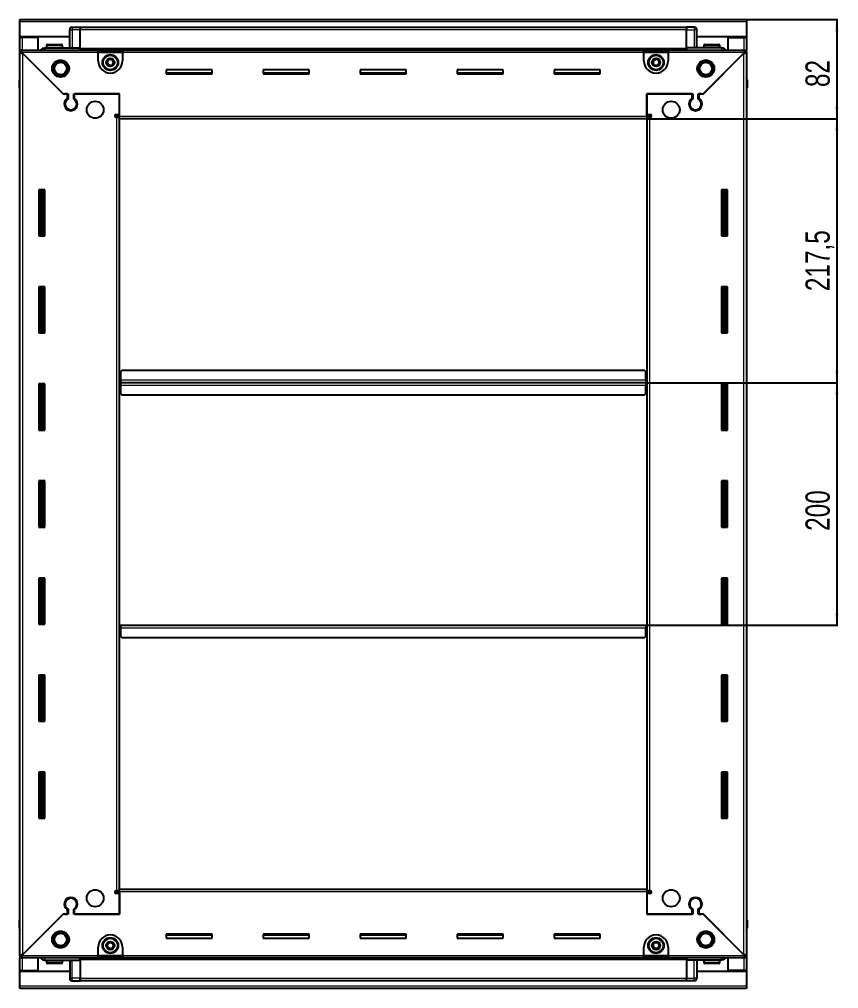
# Model space of a CAD drawing. Header units: millimetres. Extents: x 899 to 3472, y -108 to 2012.
# Drawn here: x 2797 to 3472, y 1094 to 1893 of the extents above; entities that cross this region are included whole.
import ezdxf

# ---------------------------------------------------------------- set-up
doc = ezdxf.new("R2010")
doc.units = ezdxf.units.MM
doc.layers.add('FORMAT', color=7, linetype='Continuous')
doc.styles.add('SLDTEXTSTYLE0', font='TXT', dxfattribs={"width": 0.75})
doc.dimstyles.new('SLDDIMSTYLE0', dxfattribs={"dimtxt": 20, "dimasz": 10, "dimexe": 0, "dimexo": 0.0625, "dimgap": 5, "dimtad": 2, "dimdec": 1, "dimrnd": 1e-09, "dimzin": 12, "dimdsep": 46, "dimtxsty": 'SLDTEXTSTYLE0', "dimsah": 1, "dimcen": 0.09, "dimadec": 0, "dimazin": 3, "dimtfac": 1, "dimtofl": 0, "dimtmove": 0, "dimatfit": 3, "dimfxl": 0, "dimfrac": 2, "dimtolj": 1, "dimtzin": 12, "dimarcsym": 0})

# ---------------------------------------------------------------- blocks, each defined once
blk = doc.blocks.new('_D_5')
at = {"layer": 'FORMAT'}
for p, q in [((3396.32, 1893.43), (3471.81, 1893.43)), ((3470.81, 1893.43), (3470.81, 1811.43)), ((3314.32, 1811.43), (3471.81, 1811.43))]:
    blk.add_line(p, q, dxfattribs=at)
for points in [[(3470.81, 1893.43), (3469.27, 1883.43), (3472.35, 1883.43)], [(3470.81, 1811.43), (3472.35, 1821.43), (3469.27, 1821.43)]]:
    blk.add_solid(points, dxfattribs=at)
at = {"layer": 'FORMAT', "insert": (3445.03, 1837.66), "char_height": 20, "attachment_point": 1, "rotation": 90, "style": 'SLDTEXTSTYLE0'}
blk.add_mtext('82', dxfattribs=at)
blk = doc.blocks.new('_D_6')
at = {"layer": 'FORMAT'}
for p, q in [((3314.32, 1811.43), (3471.81, 1811.43)), ((3470.81, 1811.43), (3470.81, 1593.93)), ((3313.32, 1593.93), (3471.81, 1593.93))]:
    blk.add_line(p, q, dxfattribs=at)
for points in [[(3470.81, 1811.43), (3469.27, 1801.43), (3472.35, 1801.43)], [(3470.81, 1593.93), (3472.35, 1603.93), (3469.27, 1603.93)]]:
    blk.add_solid(points, dxfattribs=at)
at = {"layer": 'FORMAT', "insert": (3445.03, 1669.43), "char_height": 20, "attachment_point": 1, "rotation": 90, "style": 'SLDTEXTSTYLE0'}
blk.add_mtext('217,5', dxfattribs=at)
blk = doc.blocks.new('_D_7')
at = {"layer": 'FORMAT'}
for p, q in [((3313.32, 1593.93), (3471.81, 1593.93)), ((3470.81, 1593.93), (3470.81, 1393.93)), ((3313.32, 1393.93), (3471.81, 1393.93))]:
    blk.add_line(p, q, dxfattribs=at)
for points in [[(3470.81, 1593.93), (3469.27, 1583.93), (3472.35, 1583.93)], [(3470.81, 1393.93), (3472.35, 1403.93), (3469.27, 1403.93)]]:
    blk.add_solid(points, dxfattribs=at)
at = {"layer": 'FORMAT', "insert": (3445.03, 1471.77), "char_height": 20, "attachment_point": 1, "rotation": 90, "style": 'SLDTEXTSTYLE0'}
blk.add_mtext('200', dxfattribs=at)

msp = doc.modelspace()

# ---------------------------------------------------------------- linework, layer by layer
at = {"color": 7, "linetype": 'Continuous', "lineweight": 25}
for p, q in [((2797.31, 1891.33), (2797.31, 1893.43)), ((2797.31, 1893.43), (3396.31, 1893.43)), ((2797.31, 1878.93), (2797.31, 1891.33)), ((2838.99, 1886.43), (2838.99, 1886.43)), ((2840.31, 1886.93), (2846.81, 1886.93)), ((2840.31, 1886.93), (2846.81, 1886.93)), ((2846.81, 1886.93), (2846.81, 1886.93)), ((2846.81, 1886.93), (2846.81, 1886.93)), ((2846.81, 1886.93), (2846.81, 1884.93)), ((3346.81, 1886.78), (2846.81, 1886.78)), ((3346.81, 1886.93), (3346.81, 1886.93)), ((3353.31, 1886.93), (3346.81, 1886.93)), ((3353.31, 1886.93), (3346.81, 1886.93)), ((3346.81, 1886.93), (3346.81, 1884.93)), ((3396.31, 1893.43), (3396.31, 1891.33)), ((3396.31, 1891.33), (3396.31, 1878.93)), ((2838.31, 1878.93), (2797.31, 1878.93)), ((2797.31, 1878.43), (2797.31, 1878.93)), ((2797.31, 1868.18), (2797.31, 1878.43)), ((2797.31, 1878.43), (2799.41, 1878.43)), ((2798.81, 1878.43), (2798.81, 1878.93)), ((2812.31, 1878.43), (2799.41, 1878.43)), ((2812.31, 1868.18), (2812.31, 1878.43)), ((2838.31, 1869.93), (2838.31, 1884.93)), ((2846.81, 1869.93), (2846.81, 1884.93)), ((3346.81, 1869.93), (3346.81, 1884.93)), ((3355.31, 1884.93), (3355.31, 1884.93)), ((3355.31, 1869.93), (3355.31, 1884.93)), ((3396.31, 1878.93), (3355.31, 1878.93)), ((3381.31, 1868.18), (3381.31, 1878.43)), ((3381.31, 1878.43), (3394.21, 1878.43)), ((3394.21, 1878.43), (3396.31, 1878.43)), ((3394.81, 1878.43), (3394.81, 1878.93)), ((3396.31, 1878.43), (3396.31, 1878.93)), ((3396.31, 1878.43), (3396.31, 1868.18)), ((2817.81, 1869.93), (2846.81, 1869.93)), ((2819.31, 1871.83), (2819.31, 1869.93)), ((2820.11, 1872.63), (2831.51, 1872.63)), ((2832.31, 1869.93), (2832.31, 1871.83)), ((2846.74, 1868.18), (2846.81, 1869.9)), ((2846.81, 1869.93), (2846.81, 1869.43)), ((3346.81, 1869.93), (3346.81, 1869.43)), ((3375.81, 1869.93), (3346.81, 1869.93)), ((3346.81, 1869.9), (3346.89, 1868.18)), ((3361.31, 1871.83), (3361.31, 1869.93)), ((3362.11, 1872.63), (3373.51, 1872.63)), ((3374.31, 1869.93), (3374.31, 1871.83)), ((2797.31, 1866.68), (2797.31, 1868.18)), ((2797.31, 1868.18), (2798.31, 1868.18)), ((2797.31, 1866.18), (2797.31, 1866.68)), ((2797.31, 1866.68), (2798.31, 1866.68)), ((2797.31, 1121.68), (2797.31, 1866.18)), ((2798.81, 1866.18), (2797.31, 1866.18)), ((2798.31, 1866.68), (2798.31, 1868.18)), ((2798.31, 1868.18), (2861.81, 1868.18)), ((2798.91, 1866.08), (2832.81, 1832.18)), ((2833.51, 1831.48), (2799.41, 1865.58)), ((2846.81, 1868.78), (3346.81, 1868.78)), ((2861.81, 1866.08), (2861.81, 1868.18)), ((2861.81, 1868.18), (2881.81, 1868.18)), ((2861.81, 1866.68), (2881.81, 1866.68)), ((2861.81, 1859.18), (2861.81, 1866.08)), ((2881.81, 1868.18), (2881.81, 1866.08)), ((2881.81, 1868.18), (3311.81, 1868.18)), ((2881.81, 1866.08), (2881.81, 1859.18)), ((3311.81, 1866.08), (3311.81, 1868.18)), ((3311.81, 1868.18), (3331.81, 1868.18)), ((3311.81, 1866.68), (3331.81, 1866.68)), ((3311.81, 1859.18), (3311.81, 1866.08)), ((3331.81, 1868.18), (3395.31, 1868.18)), ((3331.81, 1868.18), (3331.81, 1866.08)), ((3331.81, 1866.08), (3331.81, 1859.18)), ((3394.21, 1865.58), (3360.11, 1831.48)), ((3360.81, 1832.18), (3394.71, 1866.08)), ((3394.81, 1866.18), (3396.31, 1866.18)), ((3395.31, 1866.68), (3395.31, 1868.18)), ((3395.31, 1868.18), (3396.31, 1868.18)), ((3395.31, 1866.68), (3396.31, 1866.68)), ((3396.31, 1866.68), (3396.31, 1868.18)), ((3396.31, 1866.68), (3396.31, 1866.18)), ((3396.31, 1866.18), (3396.31, 1121.68)), ((2955.81, 1851.93), (2917.81, 1851.93)), ((2917.81, 1851.93), (2917.81, 1848.43)), ((2955.81, 1849.18), (2917.81, 1849.18)), ((2917.81, 1848.43), (2955.81, 1848.43)), ((2955.81, 1848.43), (2955.81, 1851.93)), ((3035.81, 1851.93), (2997.81, 1851.93)), ((2997.81, 1851.93), (2997.81, 1848.43)), ((3035.81, 1849.18), (2997.81, 1849.18)), ((2997.81, 1848.43), (3035.81, 1848.43)), ((3035.81, 1848.43), (3035.81, 1851.93)), ((3115.81, 1851.93), (3077.81, 1851.93)), ((3077.81, 1851.93), (3077.81, 1848.43)), ((3115.81, 1849.18), (3077.81, 1849.18)), ((3077.81, 1848.43), (3115.81, 1848.43)), ((3115.81, 1848.43), (3115.81, 1851.93)), ((3195.81, 1851.93), (3157.81, 1851.93)), ((3157.81, 1851.93), (3157.81, 1848.43)), ((3195.81, 1849.18), (3157.81, 1849.18)), ((3157.81, 1848.43), (3195.81, 1848.43)), ((3195.81, 1848.43), (3195.81, 1851.93)), ((3275.81, 1851.93), (3237.81, 1851.93)), ((3237.81, 1851.93), (3237.81, 1848.43)), ((3275.81, 1849.18), (3237.81, 1849.18)), ((3237.81, 1848.43), (3275.81, 1848.43)), ((3275.81, 1848.43), (3275.81, 1851.93)), ((2796.81, 1843.43), (2796.81, 1836.93)), ((2796.81, 1836.93), (2796.81, 1843.43)), ((3396.31, 1844.76), (3396.31, 1844.76)), ((3396.81, 1843.43), (3396.81, 1836.93)), ((3396.81, 1836.93), (3396.81, 1843.43)), ((2796.81, 1836.93), (2796.81, 1836.93)), ((2797.31, 1836.93), (2796.81, 1836.93)), ((2796.96, 1836.93), (2796.96, 1150.93)), ((2832.81, 1832.18), (2837.01, 1832.18)), ((2834.21, 1832.18), (2833.51, 1831.48)), ((2836.31, 1832.18), (2834.21, 1832.18)), ((2836.31, 1832.18), (2836.31, 1828.29)), ((2837.01, 1832.18), (2837.01, 1827.9)), ((2841.61, 1832.18), (2879.31, 1832.18)), ((2841.61, 1827.9), (2841.61, 1832.18)), ((2842.31, 1828.29), (2842.31, 1832.18)), ((2879.31, 1832.18), (2842.31, 1832.18)), ((2879.31, 1813.53), (2879.31, 1832.18)), ((2879.31, 1814.93), (2879.31, 1832.18)), ((3314.31, 1832.18), (3352.01, 1832.18)), ((3314.31, 1813.53), (3314.31, 1832.18)), ((3314.31, 1832.18), (3314.31, 1814.93)), ((3351.31, 1832.18), (3314.31, 1832.18)), ((3351.31, 1832.18), (3351.31, 1828.29)), ((3352.01, 1832.18), (3352.01, 1827.9)), ((3356.61, 1832.18), (3360.81, 1832.18)), ((3356.61, 1827.9), (3356.61, 1832.18)), ((3359.41, 1832.18), (3357.31, 1832.18)), ((3357.31, 1828.29), (3357.31, 1832.18)), ((3360.11, 1831.48), (3359.41, 1832.18)), ((3396.31, 1836.93), (3396.81, 1836.93)), ((3396.66, 1150.93), (3396.66, 1836.93)), ((3396.81, 1836.93), (3396.81, 1836.93)), ((3396.81, 1836.93), (3396.81, 1836.93)), ((2837.31, 1819.32), (2837.31, 1818.56)), ((2876.46, 1814.93), (2879.31, 1814.93)), ((2879.31, 1813.93), (2877.31, 1813.93)), ((2877.31, 1813.93), (2877.31, 1812.93)), ((3314.31, 1814.93), (3317.16, 1814.93)), ((3316.31, 1813.93), (3314.31, 1813.93)), ((3316.31, 1812.93), (3316.31, 1813.93)), ((3356.31, 1819.32), (3356.31, 1818.56)), ((2877.21, 1812.93), (2876.46, 1812.93)), ((2877.21, 1812.93), (2879.31, 1812.93)), ((2879.31, 1811.43), (2879.31, 1813.53)), ((3314.31, 1811.43), (2879.31, 1811.43)), ((2879.31, 1176.43), (2879.31, 1811.43)), ((3314.31, 1813.53), (3314.31, 1811.43)), ((3314.31, 1812.93), (3316.41, 1812.93)), ((3314.31, 1811.43), (3314.31, 1176.43)), ((3317.16, 1812.93), (3316.41, 1812.93)), ((2817.81, 1752.93), (2812.81, 1752.93)), ((2812.81, 1752.93), (2812.81, 1714.93)), ((2814.96, 1714.93), (2814.96, 1752.93)), ((2816.75, 1714.93), (2816.75, 1752.93)), ((2816.79, 1714.93), (2816.79, 1752.93)), ((2817.81, 1714.93), (2817.81, 1752.93)), ((3375.81, 1752.93), (3375.81, 1714.93)), ((3380.81, 1752.93), (3375.81, 1752.93)), ((3376.84, 1752.93), (3376.84, 1714.93)), ((3376.87, 1752.93), (3376.87, 1714.93)), ((3378.66, 1752.93), (3378.66, 1714.93)), ((3380.81, 1714.93), (3380.81, 1752.93)), ((2812.81, 1714.93), (2817.81, 1714.93)), ((3375.81, 1714.93), (3380.81, 1714.93)), ((2817.81, 1672.93), (2812.81, 1672.93)), ((2812.81, 1672.93), (2812.81, 1634.93)), ((2814.96, 1634.93), (2814.96, 1672.93)), ((2816.75, 1634.93), (2816.75, 1672.93)), ((2816.79, 1634.93), (2816.79, 1672.93)), ((2817.81, 1634.93), (2817.81, 1672.93)), ((3375.81, 1672.93), (3375.81, 1634.93)), ((3380.81, 1672.93), (3375.81, 1672.93)), ((3376.84, 1672.93), (3376.84, 1634.93)), ((3376.87, 1672.93), (3376.87, 1634.93)), ((3378.66, 1672.93), (3378.66, 1634.93)), ((3380.81, 1634.93), (3380.81, 1672.93)), ((2812.81, 1634.93), (2817.81, 1634.93)), ((3375.81, 1634.93), (3380.81, 1634.93)), ((2881.31, 1603.93), (2880.31, 1602.93)), ((2880.31, 1602.93), (2880.31, 1596.03)), ((3312.31, 1603.93), (2881.31, 1603.93)), ((3313.31, 1602.93), (3312.31, 1603.93)), ((3313.31, 1596.03), (3313.31, 1602.93)), ((2817.81, 1592.93), (2812.81, 1592.93)), ((2812.81, 1592.93), (2812.81, 1554.93)), ((2814.96, 1554.93), (2814.96, 1592.93)), ((2816.75, 1554.93), (2816.75, 1592.93)), ((2816.79, 1554.93), (2816.79, 1592.93)), ((2817.81, 1554.93), (2817.81, 1592.93)), ((2880.06, 1593.93), (2879.31, 1593.93)), ((2880.31, 1596.78), (2880.06, 1596.78)), ((2880.06, 1596.78), (2880.06, 1593.93)), ((2880.06, 1593.93), (2880.06, 1591.08)), ((2880.06, 1591.08), (2880.31, 1591.08)), ((2880.31, 1593.93), (2880.31, 1596.03)), ((3313.31, 1593.93), (2880.31, 1593.93)), ((2880.31, 1591.83), (2880.31, 1593.93)), ((2880.31, 1591.83), (2880.31, 1584.93)), ((3313.56, 1596.78), (3313.31, 1596.78)), ((3313.31, 1596.03), (3313.31, 1593.93)), ((3313.31, 1593.93), (3313.31, 1591.83)), ((3313.31, 1584.93), (3313.31, 1591.83)), ((3313.31, 1591.08), (3313.56, 1591.08)), ((3313.56, 1593.93), (3313.56, 1596.78)), ((3314.31, 1593.93), (3313.56, 1593.93)), ((3313.56, 1591.08), (3313.56, 1593.93)), ((3375.81, 1592.93), (3375.81, 1554.93)), ((3380.81, 1592.93), (3375.81, 1592.93)), ((3376.84, 1592.93), (3376.84, 1554.93)), ((3376.87, 1592.93), (3376.87, 1554.93)), ((3378.66, 1592.93), (3378.66, 1554.93)), ((3380.81, 1554.93), (3380.81, 1592.93)), ((2880.31, 1584.93), (2881.31, 1583.93)), ((2881.31, 1583.93), (3312.31, 1583.93)), ((3312.31, 1583.93), (3313.31, 1584.93)), ((2812.81, 1554.93), (2817.81, 1554.93)), ((3375.81, 1554.93), (3380.81, 1554.93)), ((2817.81, 1512.93), (2812.81, 1512.93)), ((2812.81, 1512.93), (2812.81, 1474.93)), ((2814.96, 1474.93), (2814.96, 1512.93)), ((2816.75, 1474.93), (2816.75, 1512.93)), ((2816.79, 1474.93), (2816.79, 1512.93)), ((2817.81, 1474.93), (2817.81, 1512.93)), ((3375.81, 1512.93), (3375.81, 1474.93)), ((3380.81, 1512.93), (3375.81, 1512.93)), ((3376.84, 1512.93), (3376.84, 1474.93)), ((3376.87, 1512.93), (3376.87, 1474.93)), ((3378.66, 1512.93), (3378.66, 1474.93)), ((3380.81, 1474.93), (3380.81, 1512.93)), ((2812.81, 1474.93), (2817.81, 1474.93)), ((3375.81, 1474.93), (3380.81, 1474.93)), ((2817.81, 1432.93), (2812.81, 1432.93)), ((2812.81, 1432.93), (2812.81, 1394.93)), ((2814.96, 1394.93), (2814.96, 1432.93)), ((2816.75, 1394.93), (2816.75, 1432.93)), ((2816.79, 1394.93), (2816.79, 1432.93)), ((2817.81, 1394.93), (2817.81, 1432.93)), ((3375.81, 1432.93), (3375.81, 1394.93)), ((3380.81, 1432.93), (3375.81, 1432.93)), ((3376.84, 1432.93), (3376.84, 1394.93)), ((3376.87, 1432.93), (3376.87, 1394.93)), ((3378.66, 1432.93), (3378.66, 1394.93)), ((3380.81, 1394.93), (3380.81, 1432.93)), ((2812.81, 1394.93), (2817.81, 1394.93)), ((2879.31, 1393.93), (2880.06, 1393.93)), ((2880.06, 1393.93), (2880.06, 1391.08)), ((2880.06, 1391.08), (2880.31, 1391.08)), ((2880.31, 1391.83), (2880.31, 1393.93)), ((2880.31, 1393.93), (3313.31, 1393.93)), ((2880.31, 1391.83), (2880.31, 1384.93)), ((3313.31, 1393.93), (3313.31, 1391.83)), ((3313.31, 1384.93), (3313.31, 1391.83)), ((3313.31, 1391.08), (3313.56, 1391.08)), ((3313.56, 1391.08), (3313.56, 1393.93)), ((3313.56, 1393.93), (3314.31, 1393.93)), ((3375.81, 1394.93), (3380.81, 1394.93)), ((2880.31, 1384.93), (2881.31, 1383.93)), ((2881.31, 1383.93), (3312.31, 1383.93)), ((3312.31, 1383.93), (3313.31, 1384.93)), ((2817.81, 1352.93), (2812.81, 1352.93)), ((2812.81, 1352.93), (2812.81, 1314.93)), ((2814.96, 1314.93), (2814.96, 1352.93)), ((2816.75, 1314.93), (2816.75, 1352.93)), ((2816.79, 1314.93), (2816.79, 1352.93)), ((2817.81, 1314.93), (2817.81, 1352.93)), ((3375.81, 1352.93), (3375.81, 1314.93)), ((3380.81, 1352.93), (3375.81, 1352.93)), ((3376.84, 1352.93), (3376.84, 1314.93)), ((3376.87, 1352.93), (3376.87, 1314.93)), ((3378.66, 1352.93), (3378.66, 1314.93)), ((3380.81, 1314.93), (3380.81, 1352.93)), ((2812.81, 1314.93), (2817.81, 1314.93)), ((3375.81, 1314.93), (3380.81, 1314.93)), ((2817.81, 1272.93), (2812.81, 1272.93)), ((2812.81, 1272.93), (2812.81, 1234.93)), ((2814.96, 1234.93), (2814.96, 1272.93)), ((2816.75, 1234.93), (2816.75, 1272.93)), ((2816.79, 1234.93), (2816.79, 1272.93)), ((2817.81, 1234.93), (2817.81, 1272.93)), ((3375.81, 1272.93), (3375.81, 1234.93)), ((3380.81, 1272.93), (3375.81, 1272.93)), ((3376.84, 1272.93), (3376.84, 1234.93)), ((3376.87, 1272.93), (3376.87, 1234.93)), ((3378.66, 1272.93), (3378.66, 1234.93)), ((3380.81, 1234.93), (3380.81, 1272.93)), ((2812.81, 1234.93), (2817.81, 1234.93)), ((3375.81, 1234.93), (3380.81, 1234.93)), ((2876.46, 1174.93), (2877.21, 1174.93)), ((2879.31, 1174.93), (2877.21, 1174.93)), ((2877.31, 1174.93), (2877.31, 1173.93)), ((2879.31, 1174.33), (2879.31, 1176.43)), ((2879.31, 1176.43), (3314.31, 1176.43)), ((3314.31, 1176.43), (3314.31, 1174.33)), ((3316.41, 1174.93), (3314.31, 1174.93)), ((3316.31, 1173.93), (3316.31, 1174.93)), ((3316.41, 1174.93), (3317.16, 1174.93)), ((2837.31, 1169.31), (2837.31, 1168.55)), ((2879.31, 1172.93), (2876.46, 1172.93)), ((2877.31, 1173.93), (2879.31, 1173.93)), ((2879.31, 1174.33), (2879.31, 1155.68)), ((2879.31, 1155.68), (2879.31, 1172.93)), ((3314.31, 1174.33), (3314.31, 1155.68)), ((3314.31, 1173.93), (3316.31, 1173.93)), ((3314.31, 1172.93), (3314.31, 1155.68)), ((3317.16, 1172.93), (3314.31, 1172.93)), ((3356.31, 1169.31), (3356.31, 1168.55)), ((2836.31, 1159.57), (2836.31, 1155.68)), ((2837.01, 1159.97), (2837.01, 1155.68)), ((2841.61, 1155.68), (2841.61, 1159.97)), ((2842.31, 1155.68), (2842.31, 1159.57)), ((3351.31, 1159.57), (3351.31, 1155.68)), ((3352.01, 1159.97), (3352.01, 1155.68)), ((3356.61, 1155.68), (3356.61, 1159.97)), ((3357.31, 1155.68), (3357.31, 1159.57)), ((2796.81, 1144.43), (2796.81, 1150.93)), ((2796.81, 1150.93), (2796.81, 1150.93)), ((2796.81, 1150.93), (2796.81, 1150.93)), ((2796.81, 1150.93), (2796.81, 1144.43)), ((2797.31, 1150.93), (2796.81, 1150.93)), ((2832.81, 1155.68), (2798.91, 1121.78)), ((2799.41, 1122.28), (2833.51, 1156.38)), ((2837.01, 1155.68), (2832.81, 1155.68)), ((2833.51, 1156.38), (2834.21, 1155.68)), ((2834.21, 1155.68), (2836.31, 1155.68)), ((2879.31, 1155.68), (2841.61, 1155.68)), ((2842.31, 1155.68), (2879.31, 1155.68)), ((3352.01, 1155.68), (3314.31, 1155.68)), ((3314.31, 1155.68), (3351.31, 1155.68)), ((3360.81, 1155.68), (3356.61, 1155.68)), ((3357.31, 1155.68), (3359.41, 1155.68)), ((3359.41, 1155.68), (3360.11, 1156.38)), ((3360.11, 1156.38), (3394.21, 1122.28)), ((3394.71, 1121.78), (3360.81, 1155.68)), ((3396.31, 1150.93), (3396.81, 1150.93)), ((3396.81, 1150.93), (3396.81, 1150.93)), ((3396.81, 1144.43), (3396.81, 1150.93)), ((3396.81, 1150.93), (3396.81, 1144.43)), ((2797.31, 1143.11), (2797.31, 1143.11)), ((2955.81, 1139.43), (2917.81, 1139.43)), ((2917.81, 1139.43), (2917.81, 1135.93)), ((2917.81, 1138.68), (2955.81, 1138.68)), ((2917.81, 1135.93), (2955.81, 1135.93)), ((2955.81, 1135.93), (2955.81, 1139.43)), ((3035.81, 1139.43), (2997.81, 1139.43)), ((2997.81, 1139.43), (2997.81, 1135.93)), ((2997.81, 1138.68), (3035.81, 1138.68)), ((2997.81, 1135.93), (3035.81, 1135.93)), ((3035.81, 1135.93), (3035.81, 1139.43)), ((3115.81, 1139.43), (3077.81, 1139.43)), ((3077.81, 1139.43), (3077.81, 1135.93)), ((3077.81, 1138.68), (3115.81, 1138.68)), ((3077.81, 1135.93), (3115.81, 1135.93)), ((3115.81, 1135.93), (3115.81, 1139.43)), ((3195.81, 1139.43), (3157.81, 1139.43)), ((3157.81, 1139.43), (3157.81, 1135.93)), ((3157.81, 1138.68), (3195.81, 1138.68)), ((3157.81, 1135.93), (3195.81, 1135.93)), ((3195.81, 1135.93), (3195.81, 1139.43)), ((3275.81, 1139.43), (3237.81, 1139.43)), ((3237.81, 1139.43), (3237.81, 1135.93)), ((3237.81, 1138.68), (3275.81, 1138.68)), ((3237.81, 1135.93), (3275.81, 1135.93)), ((3275.81, 1135.93), (3275.81, 1139.43)), ((2861.81, 1121.78), (2861.81, 1128.68)), ((2881.81, 1128.68), (2881.81, 1121.78)), ((3311.81, 1121.78), (3311.81, 1128.68)), ((3331.81, 1128.68), (3331.81, 1121.78)), ((2797.31, 1121.18), (2797.31, 1121.68)), ((2798.81, 1121.68), (2797.31, 1121.68)), ((2797.31, 1121.18), (2797.31, 1119.68)), ((2798.31, 1121.18), (2797.31, 1121.18)), ((2797.31, 1109.43), (2797.31, 1119.68)), ((2798.31, 1119.68), (2797.31, 1119.68)), ((2798.31, 1121.18), (2798.31, 1119.68)), ((2861.81, 1119.68), (2798.31, 1119.68)), ((2812.31, 1109.43), (2812.31, 1119.68)), ((2846.81, 1117.97), (2846.74, 1119.68)), ((3346.81, 1119.08), (2846.81, 1119.08)), ((2861.81, 1119.68), (2861.81, 1121.78)), ((2881.81, 1121.18), (2861.81, 1121.18)), ((2881.81, 1119.68), (2861.81, 1119.68)), ((2881.81, 1121.78), (2881.81, 1119.68)), ((3311.81, 1119.68), (2881.81, 1119.68)), ((3311.81, 1119.68), (3311.81, 1121.78)), ((3331.81, 1121.18), (3311.81, 1121.18)), ((3331.81, 1119.68), (3311.81, 1119.68)), ((3331.81, 1121.78), (3331.81, 1119.68)), ((3395.31, 1119.68), (3331.81, 1119.68)), ((3346.89, 1119.68), (3346.81, 1117.97)), ((3381.31, 1109.43), (3381.31, 1119.68)), ((3394.81, 1121.68), (3396.31, 1121.68)), ((3395.31, 1121.18), (3395.31, 1119.68)), ((3396.31, 1121.18), (3395.31, 1121.18)), ((3396.31, 1119.68), (3395.31, 1119.68)), ((3396.31, 1121.68), (3396.31, 1121.18)), ((3396.31, 1121.18), (3396.31, 1119.68)), ((3396.31, 1119.68), (3396.31, 1109.43)), ((2817.81, 1117.93), (2846.81, 1117.93)), ((2819.31, 1117.93), (2819.31, 1116.03)), ((2823.89, 1115.23), (2820.11, 1115.23)), ((2831.51, 1115.23), (2823.89, 1115.23)), ((2832.31, 1116.03), (2832.31, 1117.93)), ((2838.31, 1117.93), (2838.31, 1102.93)), ((2846.81, 1117.93), (2846.81, 1118.43)), ((2846.81, 1117.93), (2846.81, 1102.93)), ((3346.81, 1117.93), (3346.81, 1118.43)), ((3375.81, 1117.93), (3346.81, 1117.93)), ((3346.81, 1117.93), (3346.81, 1102.93)), ((3355.31, 1117.93), (3355.31, 1102.93)), ((3361.31, 1117.93), (3361.31, 1116.03)), ((3369.11, 1115.23), (3362.11, 1115.23)), ((3373.51, 1115.23), (3369.11, 1115.23)), ((3374.31, 1116.03), (3374.31, 1117.93)), ((2799.41, 1109.43), (2797.31, 1109.43)), ((2797.31, 1108.93), (2797.31, 1109.43)), ((2797.31, 1108.93), (2838.31, 1108.93)), ((2797.31, 1096.53), (2797.31, 1108.93)), ((2798.81, 1108.93), (2798.81, 1109.43)), ((2799.41, 1109.43), (2812.31, 1109.43)), ((2838.31, 1102.93), (2838.31, 1102.93)), ((2846.81, 1100.93), (2846.81, 1102.93)), ((3346.81, 1100.93), (3346.81, 1102.93)), ((3355.31, 1108.93), (3396.31, 1108.93)), ((3394.21, 1109.43), (3381.31, 1109.43)), ((3396.31, 1109.43), (3394.21, 1109.43)), ((3394.81, 1108.93), (3394.81, 1109.43)), ((3396.31, 1108.93), (3396.31, 1109.43)), ((3396.31, 1108.93), (3396.31, 1096.53)), ((2797.31, 1094.43), (2797.31, 1096.53)), ((2840.31, 1100.93), (2846.81, 1100.93)), ((2840.31, 1100.93), (2846.81, 1100.93)), ((2846.81, 1101.08), (3346.81, 1101.08)), ((2846.81, 1100.93), (2846.81, 1100.93)), ((3353.31, 1100.93), (3346.81, 1100.93)), ((3346.81, 1100.93), (3346.81, 1100.93)), ((3346.81, 1100.93), (3346.81, 1100.93)), ((3353.31, 1100.93), (3346.81, 1100.93)), ((3354.64, 1101.43), (3354.64, 1101.43)), ((3396.31, 1096.53), (3396.31, 1094.43)), ((3396.31, 1094.43), (2797.31, 1094.43))]:
    msp.add_line(p, q, dxfattribs=at)
at = {"color": 8, "linetype": 'Continuous', "lineweight": 18}
for p, q in [((3396.31, 1891.33), (2797.31, 1891.33)), ((2840.31, 1886.93), (2840.31, 1884.93)), ((3353.31, 1886.93), (3353.31, 1884.93)), ((2799.41, 1878.43), (2799.41, 1878.93)), ((2799.41, 1868.18), (2799.41, 1878.43)), ((2838.31, 1884.93), (2840.31, 1884.93)), ((2840.31, 1884.93), (2840.31, 1869.93)), ((2846.81, 1884.93), (2840.31, 1884.93)), ((3346.81, 1884.78), (2846.81, 1884.78)), ((3346.81, 1884.93), (3353.31, 1884.93)), ((3353.31, 1884.93), (3353.31, 1869.93)), ((3355.31, 1884.93), (3353.31, 1884.93)), ((3394.21, 1878.93), (3394.21, 1878.43)), ((3394.21, 1878.43), (3394.21, 1868.18)), ((2819.31, 1871.83), (2832.31, 1871.83)), ((3361.31, 1871.83), (3374.31, 1871.83)), ((2861.81, 1866.08), (2798.91, 1866.08)), ((2799.41, 1865.58), (2799.41, 1122.28)), ((3346.81, 1869.43), (2846.81, 1869.43)), ((3346.81, 1868.2), (2846.81, 1868.2)), ((2861.81, 1866.08), (2881.81, 1866.08)), ((3311.81, 1866.08), (2881.81, 1866.08)), ((3311.81, 1866.08), (3331.81, 1866.08)), ((3394.71, 1866.08), (3331.81, 1866.08)), ((3394.21, 1122.28), (3394.21, 1865.58)), ((2797.31, 1843.43), (2796.81, 1843.43)), ((3396.31, 1843.43), (3396.81, 1843.43)), ((2877.21, 1174.93), (2877.21, 1812.93)), ((2879.31, 1813.53), (3314.31, 1813.53)), ((3316.41, 1812.93), (3316.41, 1174.93)), ((2814.31, 1752.93), (2814.31, 1714.93)), ((2815.55, 1752.93), (2815.55, 1714.93)), ((3378.08, 1714.93), (3378.08, 1752.93)), ((3379.31, 1714.93), (3379.31, 1752.93)), ((2814.31, 1672.93), (2814.31, 1634.93)), ((2815.55, 1672.93), (2815.55, 1634.93)), ((3378.08, 1634.93), (3378.08, 1672.93)), ((3379.31, 1634.93), (3379.31, 1672.93)), ((2814.31, 1592.93), (2814.31, 1554.93)), ((2815.55, 1592.93), (2815.55, 1554.93)), ((3313.31, 1596.03), (2880.31, 1596.03)), ((2880.31, 1591.83), (3313.31, 1591.83)), ((3378.08, 1554.93), (3378.08, 1592.93)), ((3379.31, 1554.93), (3379.31, 1592.93)), ((2814.31, 1512.93), (2814.31, 1474.93)), ((2815.55, 1512.93), (2815.55, 1474.93)), ((3378.08, 1474.93), (3378.08, 1512.93)), ((3379.31, 1474.93), (3379.31, 1512.93)), ((2814.31, 1432.93), (2814.31, 1394.93)), ((2815.55, 1432.93), (2815.55, 1394.93)), ((3378.08, 1394.93), (3378.08, 1432.93)), ((3379.31, 1394.93), (3379.31, 1432.93)), ((2880.31, 1391.83), (3313.31, 1391.83)), ((2814.31, 1352.93), (2814.31, 1314.93)), ((2815.55, 1352.93), (2815.55, 1314.93)), ((3378.08, 1314.93), (3378.08, 1352.93)), ((3379.31, 1314.93), (3379.31, 1352.93)), ((2814.31, 1272.93), (2814.31, 1234.93)), ((2815.55, 1272.93), (2815.55, 1234.93)), ((3378.08, 1234.93), (3378.08, 1272.93)), ((3379.31, 1234.93), (3379.31, 1272.93)), ((3314.31, 1174.33), (2879.31, 1174.33)), ((2797.31, 1144.43), (2796.81, 1144.43)), ((3396.31, 1144.43), (3396.81, 1144.43)), ((2798.91, 1121.78), (2861.81, 1121.78)), ((2799.41, 1109.43), (2799.41, 1119.68)), ((2846.81, 1119.67), (3346.81, 1119.67)), ((2881.81, 1121.78), (2861.81, 1121.78)), ((2881.81, 1121.78), (3311.81, 1121.78)), ((3331.81, 1121.78), (3311.81, 1121.78)), ((3331.81, 1121.78), (3394.71, 1121.78)), ((3394.21, 1119.68), (3394.21, 1109.43)), ((2823.62, 1116.03), (2819.31, 1116.03)), ((2832.31, 1116.03), (2823.62, 1116.03)), ((2840.31, 1102.93), (2840.31, 1117.93)), ((2846.81, 1118.43), (3346.81, 1118.43)), ((3353.31, 1102.93), (3353.31, 1117.93)), ((3369.29, 1116.03), (3361.31, 1116.03)), ((3374.31, 1116.03), (3369.29, 1116.03)), ((2799.41, 1108.93), (2799.41, 1109.43)), ((2838.31, 1102.93), (2840.31, 1102.93)), ((2846.81, 1102.93), (2840.31, 1102.93)), ((2840.31, 1100.93), (2840.31, 1102.93)), ((2846.81, 1103.08), (3346.81, 1103.08)), ((3346.81, 1102.93), (3353.31, 1102.93)), ((3355.31, 1102.93), (3353.31, 1102.93)), ((3353.31, 1100.93), (3353.31, 1102.93)), ((3394.21, 1109.43), (3394.21, 1108.93)), ((3396.31, 1096.53), (2797.31, 1096.53))]:
    msp.add_line(p, q, dxfattribs=at)
at = {"color": 7, "linetype": 'Continuous', "lineweight": 25, "flags": 128}
msp.add_lwpolyline([(3355.17, 1885.69), (3355.27, 1885.32), (3355.31, 1884.93)], dxfattribs=at)
at = {"color": 7, "linetype": 'Continuous', "lineweight": 25}
for centre, radius in [((2871.81, 1857.93), 6.5), ((3321.81, 1857.93), 6.5), ((2830.81, 1852.93), 7), ((2830.81, 1852.93), 6.03), ((2830.81, 1852.93), 5.1), ((2871.81, 1857.93), 3.46), ((3321.81, 1857.93), 3.46), ((3362.81, 1852.93), 7), ((3362.81, 1852.93), 6.03), ((3362.81, 1852.93), 5.1), ((2859.31, 1818.93), 7), ((3334.31, 1818.93), 7), ((2859.31, 1168.93), 7), ((3334.31, 1168.93), 7), ((2830.81, 1134.93), 7), ((2830.81, 1134.93), 6.03), ((2830.81, 1134.93), 5.1), ((2871.81, 1129.93), 6.5), ((3321.81, 1129.93), 6.5), ((3362.81, 1134.93), 7), ((3362.81, 1134.93), 6.03), ((3362.81, 1134.93), 5.1), ((2871.81, 1129.93), 3.46), ((3321.81, 1129.93), 3.46)]:
    msp.add_circle(centre, radius, dxfattribs=at)
at = {"color": 8, "linetype": 'Continuous', "lineweight": 18}
for centre in [(2871.81, 1857.93), (3321.81, 1857.93), (2871.81, 1129.93), (3321.81, 1129.93)]:
    msp.add_circle(centre, 5.7, dxfattribs=at)
at = {"color": 7, "linetype": 'Continuous', "lineweight": 25}
for centre, radius, start, end in [((2840.31, 1884.93), 2, 90, 180), ((2840.31, 1884.93), 2, 90, 131.40962), ((3353.31, 1884.93), 2, 0, 90), ((2820.11, 1871.83), 0.8, 90, 180), ((2831.51, 1871.83), 0.8, 0, 90), ((2838.11, 1870.13), 0.2, 270, 0), ((3355.51, 1870.13), 0.2, 180, 270), ((3362.11, 1871.83), 0.8, 90, 180), ((3373.51, 1871.83), 0.8, 0, 90), ((2871.81, 1859.18), 10, 180, 270), ((2871.81, 1857.93), 2.5, 134.01559, 194.01559), ((2871.81, 1857.93), 2.5, 194.01559, 254.01559), ((2871.81, 1857.93), 2.5, 74.01559, 134.01559), ((2871.81, 1857.93), 2.5, 254.01559, 314.01559), ((2871.81, 1859.18), 10, 270, 0), ((2871.81, 1857.93), 2.5, 14.01559, 74.01559), ((2871.81, 1857.93), 2.5, 314.01559, 14.01559), ((3321.81, 1859.18), 10, 180, 270), ((3321.81, 1857.93), 2.5, 160.11158, 220.11158), ((3321.81, 1857.93), 2.5, 100.11158, 160.11158), ((3321.81, 1857.93), 2.5, 220.11158, 280.11158), ((3321.81, 1857.93), 2.5, 40.11158, 100.11158), ((3321.81, 1859.18), 10, 270, 0), ((3321.81, 1857.93), 2.5, 280.11158, 340.11158), ((3321.81, 1857.93), 2.5, 340.11158, 40.11158), ((2798.81, 1843.43), 2, 138.57492, 180), ((2798.81, 1843.43), 2, 138.59038, 180), ((3394.81, 1843.43), 2, 33.78451, 41.40962), ((3394.81, 1843.43), 2, 0, 41.40962), ((3394.81, 1843.43), 2, 360, 19.56674), ((2839.31, 1823.68), 5.5, 123.05573, 56.94427), ((2839.31, 1823.68), 4.8, 118.63099, 61.36901), ((3354.31, 1823.68), 5.5, 123.05573, 56.94427), ((3354.31, 1823.68), 4.8, 118.63099, 61.36901), ((2876.46, 1813.93), 1, 90, 270), ((3317.16, 1813.93), 1, 270, 90), ((2876.46, 1173.93), 1, 90, 270), ((3317.16, 1173.93), 1, 270, 90), ((2839.31, 1164.18), 5.5, 303.05573, 236.94427), ((2839.31, 1164.18), 4.8, 298.63099, 241.36901), ((3354.31, 1164.18), 5.5, 303.05573, 236.94427), ((3354.31, 1164.18), 4.8, 298.63099, 241.36901), ((2798.81, 1144.43), 2, 180, 198.58003), ((2798.81, 1144.43), 2, 180, 221.39416), ((2798.81, 1144.43), 2, 213.94202, 221.40962), ((3394.81, 1144.43), 2, 318.59038, 0), ((2871.81, 1128.68), 10, 90, 180), ((2871.81, 1128.68), 10, 0, 90), ((3321.81, 1128.68), 10, 90, 180), ((3321.81, 1128.68), 10, 0, 90), ((2871.81, 1129.93), 2.5, 127.47401, 187.47401), ((2871.81, 1129.93), 2.5, 187.47401, 247.47401), ((2871.81, 1129.93), 2.5, 67.47401, 127.47401), ((2871.81, 1129.93), 2.5, 247.47401, 307.47401), ((2871.81, 1129.93), 2.5, 7.47401, 67.47401), ((2871.81, 1129.93), 2.5, 307.47401, 7.47401), ((3321.81, 1129.93), 2.5, 147.04236, 207.04236), ((3321.81, 1129.93), 2.5, 207.04236, 267.04236), ((3321.81, 1129.93), 2.5, 87.04236, 147.04236), ((3321.81, 1129.93), 2.5, 267.04236, 327.04236), ((3321.81, 1129.93), 2.5, 27.04236, 87.04236), ((3321.81, 1129.93), 2.5, 327.04236, 27.04236), ((2820.11, 1116.03), 0.8, 180, 270), ((2831.51, 1116.03), 0.8, 270, 360), ((2838.11, 1117.73), 0.2, 0, 90), ((3355.51, 1117.73), 0.2, 90, 180), ((3362.11, 1116.03), 0.8, 180, 270), ((3373.51, 1116.03), 0.8, 270, 360), ((2840.31, 1102.93), 2, 180, 270), ((2840.31, 1102.93), 2, 180, 270), ((3353.31, 1102.93), 2, 270, 0), ((3353.31, 1102.93), 2, 270, 311.40962)]:
    msp.add_arc(centre, radius, start, end, dxfattribs=at)
for points, knots in [([(2814.6, 1868.18), (2814.72, 1868.38), (2815.1, 1869.03), (2816.26, 1869.74), (2817.29, 1869.87), (2817.81, 1869.93)], [0, 0, 0, 0, 0.18225, 0.591125, 1, 1, 1, 1]), ([(2846.81, 1869.93), (2846.81, 1869.9), (2846.81, 1869.82), (2846.81, 1869.2), (2846.81, 1868.64), (2846.81, 1868.27), (2846.81, 1868.26)], [0, 0, 0, 0, 0.330267, 0.660534, 0.990802, 1, 1, 1, 1]), ([(3346.81, 1869.93), (3346.81, 1869.9), (3346.81, 1869.82), (3346.81, 1869.2), (3346.81, 1868.64), (3346.81, 1868.27), (3346.81, 1868.26)], [0, 0, 0, 0, 0.330266, 0.660532, 0.990799, 1, 1, 1, 1]), ([(3379.03, 1868.18), (3378.91, 1868.38), (3378.52, 1869.03), (3377.37, 1869.74), (3376.33, 1869.87), (3375.81, 1869.93)], [0, 0, 0, 0, 0.18225, 0.591125, 1, 1, 1, 1]), ([(2797.31, 1866.18), (2797.34, 1866.14), (2797.39, 1866.05), (2797.78, 1865.91), (2798.34, 1865.78), (2798.92, 1865.67), (2799.29, 1865.61), (2799.41, 1865.58)], [0, 0, 0, 0, 0.230255, 0.448522, 0.666786, 0.88505, 1, 1, 1, 1]), ([(2798.91, 1866.08), (2798.87, 1866.34), (2798.78, 1866.83), (2798.64, 1867.47), (2798.51, 1867.94), (2798.4, 1868.16), (2798.34, 1868.18), (2798.31, 1868.18)], [0, 0, 0, 0, 0.230255, 0.448522, 0.666786, 0.88505, 1, 1, 1, 1]), ([(3394.21, 1865.58), (3394.47, 1865.63), (3394.96, 1865.72), (3395.6, 1865.85), (3396.07, 1865.98), (3396.29, 1866.09), (3396.31, 1866.16), (3396.31, 1866.18)], [0, 0, 0, 0, 0.230255, 0.448522, 0.666786, 0.88505, 1, 1, 1, 1]), ([(3395.31, 1868.18), (3395.27, 1868.16), (3395.18, 1868.11), (3395.04, 1867.71), (3394.91, 1867.15), (3394.8, 1866.57), (3394.74, 1866.21), (3394.71, 1866.08)], [0, 0, 0, 0, 0.230255, 0.448522, 0.666786, 0.88505, 1, 1, 1, 1]), ([(2869.04, 1858.73), (2869.41, 1859.09), (2870.1, 1859.76), (2870.79, 1860.42), (2871.11, 1860.73)], [0, 0, 0, 0, 0.534686, 1, 1, 1, 1]), ([(2869.74, 1855.93), (2869.65, 1856.26), (2869.45, 1857.06), (2869.21, 1858.03), (2869.07, 1858.61), (2869.04, 1858.73)], [0, 0, 0, 0, 0.362901, 0.866875, 1, 1, 1, 1]), ([(2872.51, 1855.13), (2872.02, 1855.28), (2871.09, 1855.54), (2870.17, 1855.81), (2869.74, 1855.93)], [0, 0, 0, 0, 0.534686, 1, 1, 1, 1]), ([(2871.11, 1860.73), (2871.61, 1860.59), (2872.54, 1860.33), (2873.46, 1860.06), (2873.89, 1859.94)], [0, 0, 0, 0, 0.534686, 1, 1, 1, 1]), ([(2874.59, 1857.14), (2874.22, 1856.78), (2873.52, 1856.11), (2872.83, 1855.44), (2872.51, 1855.13)], [0, 0, 0, 0, 0.534686, 1, 1, 1, 1]), ([(2873.89, 1859.94), (2873.92, 1859.82), (2874.06, 1859.24), (2874.3, 1858.27), (2874.5, 1857.47), (2874.59, 1857.14)], [0, 0, 0, 0, 0.133125, 0.637099, 1, 1, 1, 1]), ([(3318.97, 1857.43), (3319.01, 1857.54), (3319.22, 1858.11), (3319.56, 1859.04), (3319.84, 1859.82), (3319.95, 1860.14)], [0, 0, 0, 0, 0.133125, 0.637099, 1, 1, 1, 1]), ([(3320.83, 1855.22), (3320.5, 1855.61), (3319.88, 1856.35), (3319.26, 1857.09), (3318.97, 1857.43)], [0, 0, 0, 0, 0.534686, 1, 1, 1, 1]), ([(3319.95, 1860.14), (3320.46, 1860.23), (3321.41, 1860.4), (3322.35, 1860.57), (3322.79, 1860.65)], [0, 0, 0, 0, 0.534686, 1, 1, 1, 1]), ([(3323.67, 1855.73), (3323.16, 1855.64), (3322.22, 1855.47), (3321.27, 1855.3), (3320.83, 1855.22)], [0, 0, 0, 0, 0.534686, 1, 1, 1, 1]), ([(3322.79, 1860.65), (3323.13, 1860.25), (3323.75, 1859.52), (3324.37, 1858.78), (3324.65, 1858.44)], [0, 0, 0, 0, 0.534686, 1, 1, 1, 1]), ([(3324.65, 1858.44), (3324.54, 1858.12), (3324.26, 1857.34), (3323.92, 1856.41), (3323.71, 1855.84), (3323.67, 1855.73)], [0, 0, 0, 0, 0.362901, 0.866875, 1, 1, 1, 1]), ([(2869.15, 1131.04), (2869.25, 1131.12), (2869.72, 1131.48), (2870.51, 1132.09), (2871.16, 1132.59), (2871.44, 1132.8)], [0, 0, 0, 0, 0.1331247, 0.6370994, 1, 1, 1, 1]), ([(2869.52, 1128.18), (2869.45, 1128.69), (2869.33, 1129.65), (2869.2, 1130.6), (2869.15, 1131.04)], [0, 0, 0, 0, 0.534686, 1, 1, 1, 1]), ([(2872.19, 1127.07), (2871.71, 1127.27), (2870.82, 1127.64), (2869.93, 1128.01), (2869.52, 1128.18)], [0, 0, 0, 0, 0.534686, 1, 1, 1, 1]), ([(2871.44, 1132.8), (2871.91, 1132.6), (2872.8, 1132.23), (2873.69, 1131.86), (2874.1, 1131.69)], [0, 0, 0, 0, 0.5346859, 1, 1, 1, 1]), ([(2874.48, 1128.83), (2874.21, 1128.62), (2873.55, 1128.12), (2872.76, 1127.51), (2872.29, 1127.15), (2872.19, 1127.07)], [0, 0, 0, 0, 0.362901, 0.866875, 1, 1, 1, 1]), ([(2874.1, 1131.69), (2874.17, 1131.18), (2874.3, 1130.22), (2874.42, 1129.27), (2874.48, 1128.83)], [0, 0, 0, 0, 0.534686, 1, 1, 1, 1]), ([(3318.93, 1130.08), (3319.21, 1130.52), (3319.73, 1131.33), (3320.26, 1132.13), (3320.5, 1132.51)], [0, 0, 0, 0, 0.534686, 1, 1, 1, 1]), ([(3320.24, 1127.51), (3320.01, 1127.97), (3319.57, 1128.83), (3319.13, 1129.69), (3318.93, 1130.08)], [0, 0, 0, 0, 0.534686, 1, 1, 1, 1]), ([(3323.13, 1127.36), (3322.78, 1127.38), (3321.96, 1127.42), (3320.96, 1127.47), (3320.37, 1127.51), (3320.24, 1127.51)], [0, 0, 0, 0, 0.362901, 0.866875, 1, 1, 1, 1]), ([(3320.5, 1132.51), (3320.62, 1132.5), (3321.22, 1132.47), (3322.22, 1132.42), (3323.04, 1132.37), (3323.38, 1132.36)], [0, 0, 0, 0, 0.133125, 0.637099, 1, 1, 1, 1]), ([(3324.7, 1129.79), (3324.41, 1129.35), (3323.89, 1128.54), (3323.37, 1127.74), (3323.13, 1127.36)], [0, 0, 0, 0, 0.534686, 1, 1, 1, 1]), ([(3323.38, 1132.36), (3323.62, 1131.9), (3324.06, 1131.04), (3324.49, 1130.18), (3324.7, 1129.79)], [0, 0, 0, 0, 0.534686, 1, 1, 1, 1]), ([(2799.41, 1122.28), (2799.16, 1122.24), (2798.67, 1122.15), (2798.02, 1122.01), (2797.56, 1121.88), (2797.34, 1121.77), (2797.32, 1121.71), (2797.31, 1121.68)], [0, 0, 0, 0, 0.2302553, 0.4485219, 0.6667858, 0.8850496, 1, 1, 1, 1]), ([(2798.31, 1119.68), (2798.36, 1119.71), (2798.45, 1119.76), (2798.58, 1120.16), (2798.71, 1120.71), (2798.82, 1121.29), (2798.89, 1121.66), (2798.91, 1121.78)], [0, 0, 0, 0, 0.230255, 0.448522, 0.666786, 0.88505, 1, 1, 1, 1]), ([(2814.6, 1119.68), (2814.72, 1119.48), (2815.1, 1118.83), (2816.26, 1118.13), (2817.29, 1118), (2817.81, 1117.93)], [0, 0, 0, 0, 0.18225, 0.591125, 1, 1, 1, 1]), ([(2846.81, 1117.93), (2846.81, 1117.97), (2846.81, 1118.05), (2846.81, 1118.67), (2846.81, 1119.23), (2846.81, 1119.6), (2846.81, 1119.61)], [0, 0, 0, 0, 0.330266, 0.660532, 0.990799, 1, 1, 1, 1]), ([(3346.81, 1117.93), (3346.81, 1117.97), (3346.81, 1118.05), (3346.81, 1118.67), (3346.81, 1119.23), (3346.81, 1119.6), (3346.81, 1119.61)], [0, 0, 0, 0, 0.330267, 0.660534, 0.990802, 1, 1, 1, 1]), ([(3379.03, 1119.68), (3378.91, 1119.48), (3378.52, 1118.83), (3377.37, 1118.13), (3376.33, 1118), (3375.81, 1117.93)], [0, 0, 0, 0, 0.18225, 0.591125, 1, 1, 1, 1]), ([(3396.31, 1121.68), (3396.29, 1121.73), (3396.23, 1121.82), (3395.84, 1121.95), (3395.28, 1122.08), (3394.7, 1122.19), (3394.34, 1122.26), (3394.21, 1122.28)], [0, 0, 0, 0, 0.230255, 0.448522, 0.666786, 0.88505, 1, 1, 1, 1]), ([(3394.71, 1121.78), (3394.76, 1121.53), (3394.85, 1121.04), (3394.98, 1120.4), (3395.11, 1119.93), (3395.22, 1119.71), (3395.29, 1119.69), (3395.31, 1119.68)], [0, 0, 0, 0, 0.230255, 0.448522, 0.666786, 0.88505, 1, 1, 1, 1])]:
    msp.add_open_spline(points, degree=3, knots=knots, dxfattribs=at)
at = {"color": 8, "linetype": 'Continuous', "lineweight": 18}
for points in [[(2817.81, 1869.93), (2817.81, 1869.89), (2817.81, 1869.81), (2817.81, 1869.38), (2817.81, 1868.92), (2817.81, 1868.51), (2817.81, 1868.24), (2817.81, 1868.18)], [(3375.81, 1869.93), (3375.81, 1869.89), (3375.81, 1869.81), (3375.81, 1869.38), (3375.81, 1868.92), (3375.81, 1868.51), (3375.81, 1868.24), (3375.81, 1868.18)], [(2817.81, 1117.93), (2817.81, 1117.98), (2817.81, 1118.05), (2817.81, 1118.49), (2817.81, 1118.94), (2817.81, 1119.36), (2817.81, 1119.63), (2817.81, 1119.68)], [(3375.81, 1117.93), (3375.81, 1117.98), (3375.81, 1118.05), (3375.81, 1118.49), (3375.81, 1118.94), (3375.81, 1119.36), (3375.81, 1119.63), (3375.81, 1119.68)]]:
    msp.add_open_spline(points, degree=3, knots=[0, 0, 0, 0, 0.359753, 0.553414, 0.751185, 0.948956, 1, 1, 1, 1], dxfattribs=at)
at = {"color": 7, "linetype": 'Continuous', "lineweight": 25}
for points in [[(2798.91, 1866.08), (2798.86, 1866.16), (2798.76, 1866.32), (2798.61, 1866.52), (2798.46, 1866.66), (2798.36, 1866.67), (2798.31, 1866.68)], [(2798.81, 1866.18), (2798.82, 1866.13), (2798.84, 1866.03), (2798.98, 1865.88), (2799.18, 1865.73), (2799.33, 1865.63), (2799.41, 1865.58)], [(3394.21, 1865.58), (3394.29, 1865.63), (3394.45, 1865.73), (3394.65, 1865.88), (3394.79, 1866.03), (3394.8, 1866.13), (3394.81, 1866.18)], [(3395.31, 1866.68), (3395.26, 1866.67), (3395.16, 1866.66), (3395.01, 1866.52), (3394.86, 1866.32), (3394.76, 1866.16), (3394.71, 1866.08)], [(2798.31, 1121.18), (2798.36, 1121.19), (2798.46, 1121.21), (2798.61, 1121.35), (2798.76, 1121.55), (2798.86, 1121.71), (2798.91, 1121.78)], [(2799.41, 1122.28), (2799.33, 1122.23), (2799.18, 1122.13), (2798.98, 1121.98), (2798.84, 1121.83), (2798.82, 1121.73), (2798.81, 1121.68)], [(3394.81, 1121.68), (3394.8, 1121.73), (3394.79, 1121.83), (3394.65, 1121.98), (3394.45, 1122.13), (3394.29, 1122.23), (3394.21, 1122.28)], [(3394.71, 1121.78), (3394.76, 1121.71), (3394.86, 1121.55), (3395.01, 1121.35), (3395.16, 1121.21), (3395.26, 1121.19), (3395.31, 1121.18)]]:
    msp.add_open_spline(points, degree=3, dxfattribs=at)

# ---------------------------------------------------------------- dimensions: what is measured, and where the dimension line sits
at = {"layer": 'FORMAT'}
for base, p1, p2, picture, middle in [((3470.81, 1811.43), (3396.31, 1893.43), (3314.31, 1811.43), '_D_5', (3470.81, 1852.43)), ((3470.81, 1593.93), (3314.31, 1811.43), (3313.31, 1593.93), '_D_6', (3470.81, 1702.68)), ((3470.81, 1393.93), (3313.31, 1593.93), (3313.31, 1393.93), '_D_7', (3470.81, 1493.93))]:
    dim = msp.add_linear_dim(base=base, p1=p1, p2=p2, angle=90, dimstyle='SLDDIMSTYLE0', dxfattribs=at)
    dim.commit()
    dim.dimension.update_dxf_attribs({"geometry": picture, "text_midpoint": middle, "dimtype": 160})

doc.saveas('drawing.dxf')
